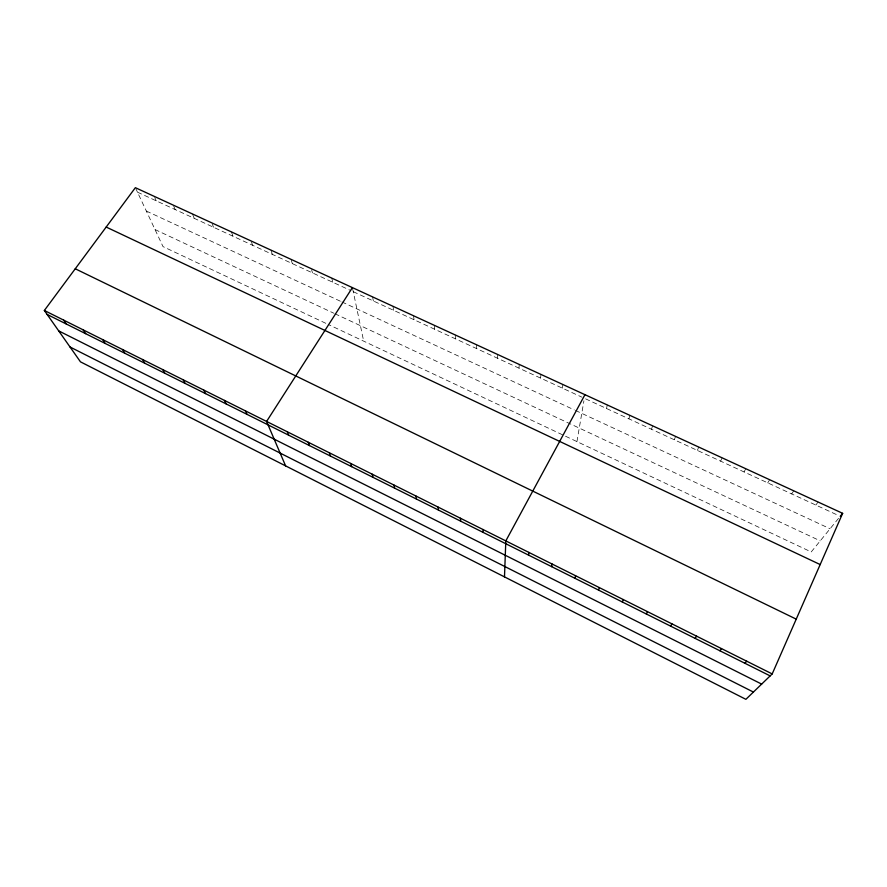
<?xml version="1.0" encoding="UTF-8"?>
<svg xmlns="http://www.w3.org/2000/svg" width="887" height="887" viewBox="0 0 887 887"><rect width="100%" height="100%" fill="white"/><g stroke="black" fill="none" stroke-linecap="round" stroke-linejoin="round"><path stroke-width="0.67" stroke-dasharray="4.43 3.33" d="M497.651 358.293L497.696 354.501M519.028 368.16L519.205 364.402M540.604 378.106L540.926 374.403M562.38 388.151L562.846 384.492M576.949 441.604L583.923 400.802M606.531 408.519L607.296 404.96M628.916 418.841L629.837 415.338M651.513 429.264L652.588 425.815M674.331 439.786L675.561 436.393M697.348 450.408L698.745 447.07M720.599 461.129L722.151 457.847M744.071 471.951L745.79 468.724M767.754 482.883L769.65 479.712M791.681 493.915L793.754 490.81M815.84 505.058L818.08 502.009M838.537 518.385L811.217 551.947L328.179 324.42M137.474 192.169L350.853 290.592M353.27 291.701L581.916 397.165M585.586 398.851L839.002 515.746M146.333 211.051L340.641 301.347M341.894 301.924L574.233 409.883M575.497 410.459L830.088 528.763M155.003 229.545L333.7 313.166M334.909 313.732L820.242 540.859M325.817 323.312L163.02 246.619L135.888 188.798M154.737 197.479L156.234 200.828M173.741 206.239L175.171 209.554M192.468 213.967L194.264 218.368M212.259 223.979L213.523 227.249M231.385 231.884L232.959 236.208M251.476 242.04L252.562 245.255M271.001 250.123L272.342 254.381M291.08 259.37L292.3 263.583M311.614 269.737L312.446 272.874M331.771 278.108L332.758 282.243M352.616 288.63L363.67 341.14M372.607 296.901L373.349 300.959M392.985 306.292L393.606 310.306M413.553 315.761L414.041 319.73M434.297 325.307L434.663 329.243M455.242 334.953L455.463 338.845M476.374 344.677L476.463 348.524"/><path stroke-width="1.33" d="M504.492 576.894L505.812 540.904L584.965 394.682M528.585 555.118L528.84 552.401M551.67 566.66L552.102 564.021M574.998 578.324L575.585 575.741M598.548 590.088L599.302 587.593M622.33 601.985L623.262 599.557M772.2 673.92L842.65 513.329L135.367 187.678L44.35 310.472L80.473 361.852L745.889 699.322L772.2 673.92L44.35 310.472M646.357 613.992L647.455 611.631M670.616 626.122L671.902 623.838M352.405 287.599L266.588 421.447L285.603 465.886M695.131 638.374L696.594 636.167M719.889 650.759L721.541 648.63M840.222 516.301L842.65 513.329M744.892 663.254L746.743 661.214M106.185 227.05L820.176 564.564M75.251 268.783L796.227 619.137M47.111 314.408L770.16 675.894M58.708 330.895L761.656 684.099M70.04 347.005L753.418 692.06M63.631 320.107L66.292 323.999M83.09 329.82L85.64 333.667M102.726 339.632L105.165 343.435M122.55 349.522L124.867 353.281M142.552 359.512L144.758 363.226M162.742 369.602L164.838 373.261M183.121 379.769L185.095 383.384M203.7 390.047L205.54 393.617M224.466 400.414L226.185 403.929M245.422 410.881L247.018 414.351M287.321 431.803L288.652 435.162M308.255 442.258L309.452 445.562M329.376 452.802L330.441 456.062M350.709 463.457L351.64 466.651M372.23 474.201L373.028 477.339M393.961 485.056L394.615 488.138M415.903 496.01L416.413 499.037M438.056 507.076L438.422 510.036M460.431 518.241L460.63 521.146M483.016 529.517L483.06 532.355"/></g></svg>
